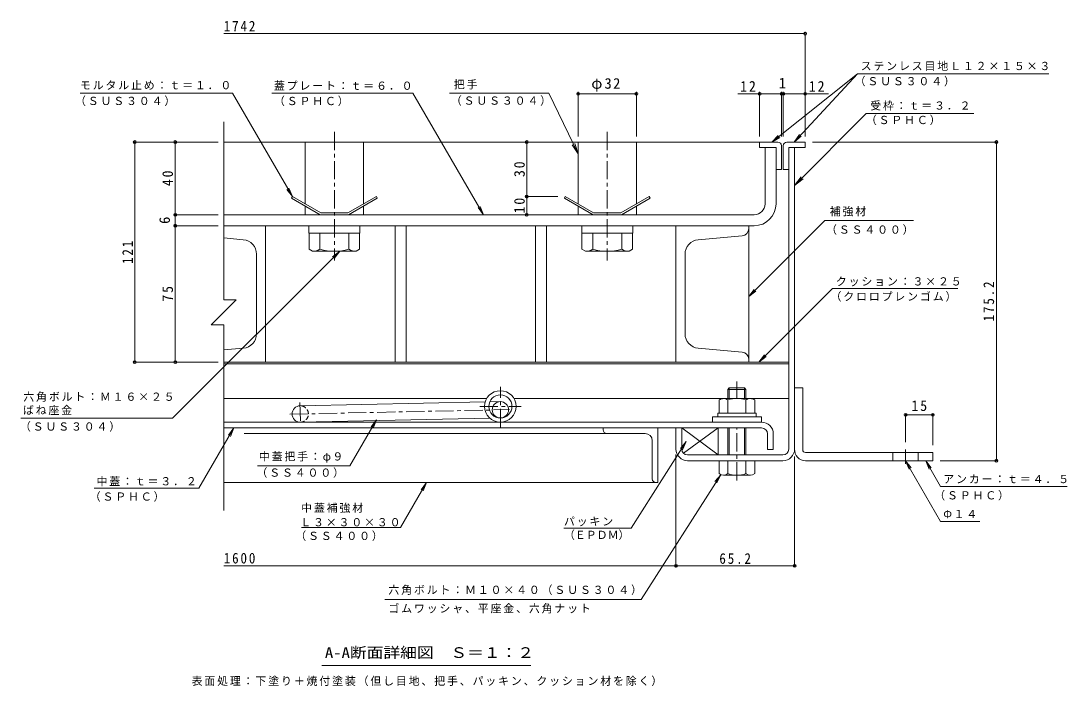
# Model space of a CAD drawing. Units: millimetres on the paper, enlarged 10 times, with parts at other scales. Extents: x -2636 to 2766, y -1962 to 1857.
# Drawn here: x -109 to 2766, y 29 to 1857 of the extents above; entities that cross this region are included whole.
import ezdxf
from ezdxf.enums import TextEntityAlignment as Align

# ---------------------------------------------------------------- set-up
doc = ezdxf.new("R2010")
doc.units = ezdxf.units.MM
doc.header["$LTSCALE"] = 10
doc.header["$PDMODE"] = 32
doc.header["$PDSIZE"] = 8
doc.linetypes.add('CHAIN1', pattern=[8, 5, -1, 1, -1])
doc.linetypes.add('DASHED1', pattern=[1.8, 1.2, -0.6])
for name, color, linetype, lineweight in [('D-1', 2, 'Continuous', 9), ('D-2', 3, 'Continuous', 9), ('D-3', 4, 'Continuous', 9), ('D-5', 7, 'Continuous', 9), ('D-6', 6, 'Continuous', 9), ('D-7', 5, 'Continuous', 5), ('D-8', 5, 'Continuous', 5), ('D-9', 134, 'Continuous', 5), ('D-A', 3, 'Continuous', 9), ('D-B', 6, 'Continuous', 9), ('D-C', 2, 'Continuous', 5), ('D-D', 4, 'Continuous', 9), ('D-E', 3, 'Continuous', 9), ('D-F', 7, 'Continuous', 9)]:
    doc.layers.add(name, color=color, linetype=linetype, lineweight=lineweight)
doc.styles.add('ＭＳ ゴシック', font='')
doc.styles.get('ＭＳ ゴシック').set_extended_font_data('MS Gothic')

msp = doc.modelspace()

# ---------------------------------------------------------------- linework, layer by layer
at = {"layer": 'D-1'}
for p, q in [((2001.33, 680.24), (2001.33, 1509.24)), ((2017.33, 1509.24), (2001.33, 1509.24)), ((2017.33, 680.24), (2017.33, 1509.24)), ((1707.33, 680.24), (1707.33, 738.24)), ((1985.33, 664.24), (1723.33, 664.24)), ((1723.33, 648.24), (1833.84, 648.24)), ((1985.33, 648.24), (1883.84, 648.24))]:
    msp.add_line(p, q, dxfattribs=at)
msp.add_lwpolyline([(1691.33, 680.24), (1691.33, 738.24), (1707.33, 738.24)], dxfattribs=at)
for centre, radius, start, end in [((1723.33, 680.24), 32, 180, 270), ((1723.33, 680.24), 16, 180, 270), ((1985.33, 680.24), 16, 270, 0), ((1985.33, 680.24), 32, 270, 0)]:
    msp.add_arc(centre, radius, start, end, dxfattribs=at)
at = {"layer": 'D-2'}
for p, q in [((1936.34, 1509.24), (1966.34, 1509.24)), ((1936.34, 1509.24), (1936.34, 1354.24)), ((1966.34, 1354.24), (1966.34, 1509.24)), ((448.62, 1324.24), (1906.34, 1324.24)), ((448.62, 1294.24), (1906.34, 1294.24))]:
    msp.add_line(p, q, dxfattribs=at)
at = {"layer": 'D-2', "linetype": 'CHAIN1'}
for p, q in [((1208.83, 740.75), (1208.83, 851.73)), ((1152.09, 797.49), (1265.58, 797.49))]:
    msp.add_line(p, q, dxfattribs=at)
at = {"layer": 'D-2'}
for radius in [43.25, 31.75]:
    msp.add_circle((1208.83, 797.49), radius, dxfattribs=at)
for radius in [30, 60]:
    msp.add_arc((1906.34, 1354.24), radius, 270, 0, dxfattribs=at)
at = {"layer": 'D-3'}
for p, q in [((1921.34, 1524.24), (448.62, 1524.24)), ((1921.34, 1524.24), (1921.34, 1509.24)), ((1971.34, 1524.24), (1921.34, 1524.24)), ((1996.34, 1524.24), (2046.34, 1524.24)), ((2046.34, 1524.24), (2046.34, 1509.24)), ((1921.34, 1509.24), (1966.34, 1509.24)), ((1966.34, 1509.24), (1966.34, 1449.24)), ((1981.34, 1514.24), (1981.34, 1449.24)), ((1986.34, 1514.24), (1986.34, 1449.24)), ((2001.33, 1449.24), (2001.33, 1509.24)), ((2046.34, 1509.24), (2001.34, 1509.24)), ((1966.34, 1449.24), (1981.34, 1449.24)), ((2001.33, 1449.24), (1986.34, 1449.24)), ((637.14, 1374.24), (634.64, 1369.91)), ((634.64, 1369.91), (713.74, 1324.24)), ((637.14, 1374.24), (715.08, 1329.24)), ((868.03, 1374.24), (790.08, 1329.24)), ((870.53, 1369.91), (791.42, 1324.24)), ((868.03, 1374.24), (870.53, 1369.91)), ((1387.14, 1374.24), (1384.64, 1369.91)), ((1384.64, 1369.91), (1463.74, 1324.24)), ((1387.14, 1374.24), (1465.08, 1329.24)), ((1618.03, 1374.24), (1540.08, 1329.24)), ((1620.53, 1369.91), (1541.42, 1324.24)), ((1618.03, 1374.24), (1620.53, 1369.91)), ((713.74, 1324.24), (791.42, 1324.24)), ((790.08, 1329.24), (715.08, 1329.24)), ((1463.74, 1324.24), (1541.42, 1324.24)), ((1540.08, 1329.24), (1465.08, 1329.24))]:
    msp.add_line(p, q, dxfattribs=at)
for centre, start, end in [((1971.34, 1514.24), 0, 90), ((1996.34, 1514.24), 90, 180)]:
    msp.add_arc(centre, 10, start, end, dxfattribs=at)
at = {"layer": 'D-5'}
for p, q in [((2189.88, 1711.64), (1955.24, 1524.24)), ((2189.88, 1711.64), (2016.37, 1524.24)), ((2189.88, 1711.64), (2715.72, 1711.64)), ((53.81, 1658.99), (472.74, 1658.99)), ((472.74, 1658.99), (637.14, 1374.24)), ((581.23, 1658.99), (968.41, 1658.99)), ((1162.71, 1324.24), (968.41, 1658.99)), ((1342.17, 1658.99), (1068.92, 1658.99)), ((1342.17, 1658.99), (1422.58, 1491.9)), ((2213.73, 1602.28), (2017.33, 1405.21)), ((2213.73, 1602.28), (2510.07, 1602.28)), ((1955.25, 1524.24), (1972.58, 1542.26)), ((1955.25, 1524.24), (1976.65, 1537.16)), ((2016.37, 1524.24), (2030.81, 1544.64)), ((2016.37, 1524.24), (2035.6, 1540.21)), ((1422.58, 1491.9), (1406.16, 1517.01)), ((1422.58, 1491.9), (1413.21, 1520.4)), ((2017.33, 1405.21), (2035.56, 1429.04)), ((2017.33, 1405.21), (2041.1, 1423.51)), ((637.14, 1374.24), (621.92, 1394.08)), ((637.14, 1374.24), (627.58, 1397.34)), ((1162.71, 1324.24), (1147.44, 1344.04)), ((1162.71, 1324.24), (1153.09, 1347.32)), ((2343.83, 1308.46), (2100.28, 1308.46)), ((767.47, 1224.24), (747.64, 1209.02)), ((2121.38, 1121.33), (2465.91, 1121.33)), ((1891.34, 1099.52), (1911.17, 1114.74)), ((1919.29, 919.24), (1939.12, 934.46)), ((308.25, 765.02), (-108.73, 765.02)), ((868.85, 760.89), (853.58, 741.09)), ((868.85, 760.89), (859.23, 737.81)), ((380.27, 572.41), (476.52, 738.24)), ((476.52, 738.24), (461.26, 718.44)), ((476.52, 738.24), (466.9, 715.16)), ((1568.09, 463.12), (1719.82, 701.22)), ((1719.82, 701.22), (1703.75, 682.07)), ((1719.82, 701.22), (1709.25, 678.56)), ((2322.34, 648.24), (2331.9, 625.14)), ((2322.34, 648.24), (2337.55, 628.4)), ((2322.34, 648.24), (2418.75, 481.25)), ((2377.63, 648.24), (2418.75, 577.03)), ((2377.63, 648.24), (2387.2, 625.14)), ((2377.63, 648.24), (2392.85, 628.4)), ((1595.87, 267.11), (1814.29, 609.86)), ((1814.29, 609.86), (1798.22, 590.71)), ((1814.29, 609.86), (1803.72, 587.21)), ((934.13, 464.29), (1006.07, 588.24)), ((1006.07, 588.24), (990.81, 568.44)), ((1006.07, 588.24), (996.45, 565.16)), ((2418.75, 577.03), (2766.19, 577.03)), ((92.55, 572.41), (380.27, 572.41)), ((662.63, 464.29), (934.13, 464.29)), ((1383.53, 463.12), (1568.09, 463.12)), ((2418.75, 481.25), (2526.8, 481.25)), ((891, 267.11), (1595.87, 267.11)), ((1292.85, 84.9), (717.85, 84.9))]:
    msp.add_line(p, q, dxfattribs=at)
for points in [[(2100.28, 1308.46), (1891.34, 1099.52), (1906.55, 1119.35)], [(308.25, 765.02), (767.47, 1224.24), (752.25, 1204.41)], [(2121.38, 1121.33), (1919.29, 919.24), (1934.51, 939.08)], [(541.45, 633.97), (795.18, 633.97), (868.85, 760.89)]]:
    msp.add_lwpolyline(points, dxfattribs=at)
at = {"layer": 'D-6'}
for p, q in [((2001.33, 1418.23), (2001.33, 1403.23)), ((448.62, 919.24), (2001.33, 919.24)), ((448.62, 914.24), (2001.33, 914.24)), ((1171.45, 819.24), (448.62, 819.24)), ((658.36, 799.23), (1167.4, 809.88)), ((1179.71, 810.13), (1208.36, 810.73)), ((1246.22, 819.24), (1816.34, 819.24)), ((1901.33, 819.24), (2001.33, 819.24)), ((659.31, 754.24), (1180.14, 765.13)), ((1208.83, 765.73), (1209.31, 765.74)), ((1707.33, 738.24), (1707.33, 680.24)), ((1711.85, 669.09), (1807.33, 738.24))]:
    msp.add_line(p, q, dxfattribs=at)
at = {"layer": 'D-6', "linetype": 'CHAIN1'}
for p, q in [((658.18, 808.24), (659.43, 748.36)), ((630.32, 776.14), (1234.12, 788.77))]:
    msp.add_line(p, q, dxfattribs=at)
at = {"layer": 'D-6'}
msp.add_lwpolyline([(1723.33, 664.24), (1807.33, 664.24), (1807.33, 738.24), (1707.33, 738.24), (1807.33, 664.24)], dxfattribs=at)
msp.add_circle((1208.83, 788.24), 22.5, dxfattribs=at)
msp.add_arc((658.84, 776.74), 22.5, 90, 270, dxfattribs=at)
at = {"layer": 'D-6', "linetype": 'DASHED1'}
msp.add_arc((658.84, 776.74), 22.5, 270, 90, dxfattribs=at)
at = {"layer": 'D-7', "linetype": 'CHAIN1'}
for p, q in [((1858.83, 819.24), (1858.83, 865.9)), ((1858.83, 593.85), (1858.83, 738.24))]:
    msp.add_line(p, q, dxfattribs=at)
at = {"layer": 'D-7'}
for p, q in [((1837.9, 848.24), (1833.84, 844.18)), ((1883.84, 844.18), (1833.84, 844.18)), ((1833.84, 819.24), (1833.84, 844.18)), ((1879.78, 848.24), (1837.9, 848.24)), ((1837.9, 819.24), (1837.9, 848.24)), ((1879.78, 848.24), (1883.84, 844.18)), ((1879.78, 819.24), (1879.78, 848.24)), ((1883.84, 844.18), (1883.84, 820.74)), ((1883.84, 844.18), (1883.84, 819.24)), ((1833.84, 738.24), (1833.84, 664.24)), ((1837.9, 664.24), (1837.9, 738.24)), ((1879.78, 664.24), (1879.78, 738.24)), ((1883.84, 738.24), (1883.84, 664.24)), ((1907.84, 648.24), (1809.84, 648.24)), ((1809.84, 612.71), (1809.84, 648.24)), ((1833.84, 648.24), (1833.84, 612.71)), ((1883.84, 648.24), (1883.84, 612.71)), ((1907.84, 612.71), (1907.84, 648.24)), ((1895.84, 608.24), (1821.84, 608.24))]:
    msp.add_line(p, q, dxfattribs=at)
at = {"layer": 'D-7', "color": 2, "lineweight": 9}
for p, q in [((1809.76, 815.44), (1816.34, 819.24)), ((1809.76, 815.44), (1809.76, 779.24)), ((1901.33, 819.24), (1816.34, 819.24)), ((1834.3, 815.44), (1834.3, 779.24)), ((1883.37, 815.44), (1883.37, 779.24))]:
    msp.add_line(p, q, dxfattribs=at)
at = {"layer": 'D-7', "color": 6, "lineweight": 9}
for p, q in [((1806.34, 779.24), (1806.34, 769.24)), ((1806.34, 769.24), (1911.33, 769.24))]:
    msp.add_line(p, q, dxfattribs=at)
at = {"layer": 'D-7', "color": 134}
for p, q in [((1791.34, 769.24), (1791.34, 754.24)), ((1791.34, 769.24), (1926.33, 769.24)), ((1791.34, 754.24), (1926.33, 754.24)), ((1926.33, 769.24), (1926.33, 754.24))]:
    msp.add_line(p, q, dxfattribs=at)
at = {"layer": 'D-7', "color": 2, "lineweight": 9}
msp.add_lwpolyline([(1901.33, 819.24), (1907.91, 815.44), (1907.91, 779.24), (1809.76, 779.24)], dxfattribs=at)
at = {"layer": 'D-7', "color": 6, "lineweight": 9}
msp.add_lwpolyline([(1806.34, 779.24), (1911.33, 779.24), (1911.33, 769.24)], dxfattribs=at)
at = {"layer": 'D-7', "color": 2, "lineweight": 9}
for centre, radius, start, end in [((1824.24, 790.36), 28.97, 94.38438, 120), ((1821.26, 795.04), 24.21, 57.42749, 88.18784), ((1858.83, 738.03), 81.2, 72.41188, 107.5881), ((1896.41, 795.04), 24.21, 91.81215, 122.57249), ((1893.43, 790.36), 28.97, 59.99998, 85.6156)]:
    msp.add_arc(centre, radius, start, end, dxfattribs=at)
at = {"layer": 'D-7'}
for centre, radius, start, end in [((1821.84, 626.57), 18.33, 229.1022, 310.89809), ((1858.83, 680.32), 72.08, 249.70546, 290.29454), ((1895.84, 626.57), 18.33, 229.10191, 310.8978)]:
    msp.add_arc(centre, radius, start, end, dxfattribs=at)
at = {"layer": 'D-8'}
for p, q in [((448.62, 1294.24), (1891.34, 1294.24)), ((1891.34, 1294.24), (1891.34, 919.24)), ((1891.34, 919.24), (448.62, 919.24))]:
    msp.add_line(p, q, dxfattribs=at)
at = {"layer": 'D-9'}
for p, q in [((563.83, 1294.24), (448.62, 1294.24)), ((563.83, 919.24), (563.83, 1294.24)), ((1691.34, 1294.24), (1891.34, 1294.24)), ((1691.34, 919.24), (1691.34, 1294.24)), ((1891.34, 1286.32), (1891.34, 1294.24)), ((683.08, 1274.24), (683.08, 1229.87)), ((712.59, 1229.73), (712.59, 1274.24)), ((792.59, 1229.73), (792.59, 1274.24)), ((822.09, 1274.24), (822.09, 1229.73)), ((1433.08, 1274.24), (1433.08, 1229.87)), ((1462.59, 1229.73), (1462.59, 1274.24)), ((1542.59, 1229.73), (1542.59, 1274.24)), ((1572.09, 1274.24), (1572.09, 1229.73)), ((1873.08, 1266.39), (1752.85, 1255.88)), ((448.62, 1260.57), (502.32, 1255.88)), ((538.84, 1216.03), (538.84, 997.46)), ((692.63, 1224.36), (683.08, 1229.87)), ((812.59, 1224.24), (692.83, 1224.24)), ((812.59, 1224.24), (822.09, 1229.73)), ((1442.63, 1224.36), (1433.08, 1229.87)), ((1562.59, 1224.24), (1442.83, 1224.24)), ((1562.59, 1224.24), (1572.09, 1229.73)), ((1716.33, 1216.03), (1716.33, 997.46)), ((448.62, 952.91), (502.32, 957.61)), ((1873.08, 947.09), (1752.85, 957.61)), ((1891.34, 927.17), (1891.34, 919.24)), ((563.83, 919.24), (448.62, 919.24)), ((1691.34, 919.24), (1891.34, 919.24))]:
    msp.add_line(p, q, dxfattribs=at)
for centre, radius, start, end in [((1871.34, 1286.32), 20, 274.99944, 0), ((498.84, 1216.03), 40, 0, 85.00056), ((1756.33, 1216.03), 40, 94.99944, 180), ((693.87, 1258.75), 34.53, 267.86055, 302.81094), ((752.58, 1372.84), 148.6, 254.38446, 285.61554), ((811.3, 1258.75), 34.53, 237.18906, 272.13945), ((1443.87, 1258.75), 34.53, 267.86055, 302.81094), ((1502.58, 1372.84), 148.6, 254.38446, 285.61554), ((1561.3, 1258.75), 34.53, 237.18906, 272.13945), ((498.84, 997.46), 40, 275.00003, 0), ((1756.33, 997.46), 40, 180, 264.99997), ((1871.34, 927.17), 20, 0, 84.99997)]:
    msp.add_arc(centre, radius, start, end, dxfattribs=at)
at = {"layer": 'D-A'}
for p, q in [((1926.83, 754.24), (448.62, 754.24)), ((448.62, 738.24), (1926.83, 738.24)), ((1942.83, 722.24), (1942.83, 679.24)), ((1958.83, 722.24), (1958.83, 679.24)), ((1942.83, 679.24), (1958.83, 679.24))]:
    msp.add_line(p, q, dxfattribs=at)
for radius in [32, 16]:
    msp.add_arc((1926.83, 722.24), radius, 0, 90, dxfattribs=at)
at = {"layer": 'D-B'}
for p, q in [((1491.33, 738.24), (505.14, 738.24)), ((1501.33, 723.24), (505.14, 723.24)), ((1491.33, 738.24), (1641.33, 738.24)), ((1491.33, 733.24), (1491.33, 738.24)), ((1501.33, 723.24), (1606.33, 723.24)), ((1641.33, 738.24), (1641.33, 588.24)), ((1626.33, 598.24), (1626.33, 703.24)), ((1636.33, 588.24), (448.62, 588.24)), ((1636.33, 588.24), (1641.33, 588.24))]:
    msp.add_line(p, q, dxfattribs=at)
for centre, radius, start, end in [((1501.33, 733.24), 10, 180, 270), ((1606.33, 703.24), 20, 0, 90), ((1636.33, 598.24), 10, 180, 270)]:
    msp.add_arc(centre, radius, start, end, dxfattribs=at)
at = {"layer": 'D-C', "lineweight": 9}
for p, q in [((672.58, 1524.24), (832.59, 1524.24)), ((672.58, 1353.78), (672.58, 1524.24)), ((832.59, 1353.78), (832.59, 1524.24)), ((1422.58, 1524.24), (1582.59, 1524.24)), ((1422.58, 1353.78), (1422.58, 1524.24)), ((1582.59, 1353.78), (1582.59, 1524.24)), ((672.58, 1324.24), (672.58, 1348.01)), ((832.59, 1324.24), (672.58, 1324.24)), ((832.59, 1324.24), (832.59, 1348.01)), ((1422.58, 1324.24), (1422.58, 1348.01)), ((1582.59, 1324.24), (1422.58, 1324.24)), ((1582.59, 1324.24), (1582.59, 1348.01))]:
    msp.add_line(p, q, dxfattribs=at)
at = {"layer": 'D-C', "linetype": 'CHAIN1', "lineweight": 9}
for p, q in [((752.59, 1551.92), (752.59, 1198.61)), ((1502.59, 1551.92), (1502.59, 1198.61))]:
    msp.add_line(p, q, dxfattribs=at)
at = {"layer": 'D-C', "color": 134}
for p, q in [((682.58, 1294.24), (822.58, 1294.24)), ((822.58, 1294.24), (822.58, 1274.24)), ((1432.58, 1294.24), (1572.58, 1294.24)), ((1572.58, 1294.24), (1572.58, 1274.24))]:
    msp.add_line(p, q, dxfattribs=at)
for points in [[(682.58, 1294.24), (682.58, 1274.24), (822.58, 1274.24)], [(1432.58, 1294.24), (1432.58, 1274.24), (1572.58, 1274.24)]]:
    msp.add_lwpolyline(points, dxfattribs=at)
at = {"layer": 'D-D'}
for p, q in [((919.67, 1294.24), (448.62, 1294.24)), ((919.67, 919.24), (919.67, 1294.24)), ((1305.5, 1294.24), (949.67, 1294.24)), ((1305.5, 919.24), (1305.5, 1294.24)), ((1691.34, 919.24), (1691.34, 1294.24)), ((448.62, 919.24), (919.67, 919.24)), ((1335.5, 919.24), (1691.34, 919.24))]:
    msp.add_line(p, q, dxfattribs=at)
for points in [[(949.67, 1294.24), (949.67, 919.24), (1305.5, 919.24)], [(1691.34, 1294.24), (1335.5, 1294.24), (1335.5, 919.24)]]:
    msp.add_lwpolyline(points, dxfattribs=at)
at = {"layer": 'D-E'}
for p, q in [((2017.33, 848.24), (2017.33, 680.24)), ((2017.33, 848.24), (2039.83, 848.24)), ((2039.84, 678.24), (2039.83, 848.24)), ((2047.34, 670.74), (2397.34, 670.74)), ((2287.34, 648.24), (2287.34, 670.74)), ((2357.34, 648.24), (2357.34, 670.74)), ((2397.34, 670.74), (2397.34, 648.24)), ((2397.34, 648.24), (2047.34, 648.24))]:
    msp.add_line(p, q, dxfattribs=at)
at = {"layer": 'D-E', "linetype": 'CHAIN1'}
msp.add_line((2322.34, 639.5), (2322.34, 678.95), dxfattribs=at)
at = {"layer": 'D-E', "color": 2}
for points in [[(949.67, 919.24), (919.67, 919.24), (919.67, 1294.24), (949.67, 1294.24)], [(1335.5, 919.24), (1305.5, 919.24), (1305.5, 1294.24), (1335.5, 1294.24)]]:
    msp.add_lwpolyline(points, close=True, dxfattribs=at)
at = {"layer": 'D-E'}
for radius, start in [(30, 176.17647), (7.5, 180.00027)]:
    msp.add_arc((2047.34, 678.24), radius, start, 270, dxfattribs=at)
at = {"layer": 'D-F'}
for p, q in [((2046.34, 1822.22), (448.62, 1822.22)), ((2046.34, 1539.24), (2046.34, 1827.22)), ((1422.59, 1539.24), (1422.59, 1661.86)), ((1422.59, 1656.86), (1582.59, 1656.86)), ((1582.59, 1539.24), (1582.59, 1661.86)), ((1861.77, 1656.86), (1981.33, 1656.86)), ((1921.33, 1539.24), (1921.33, 1661.86)), ((1981.33, 1539.24), (1981.33, 1661.86)), ((1981.33, 1656.86), (1986.34, 1656.86)), ((1986.34, 1539.24), (1986.34, 1661.86)), ((1986.34, 1656.86), (2110.69, 1656.86)), ((448.62, 1580), (448.62, 1090.65)), ((433.62, 1524.24), (201.07, 1524.24)), ((204.07, 919.24), (204.07, 1524.24)), ((315.5, 1324.24), (315.5, 1524.24)), ((1281.26, 1374.24), (1281.26, 1524.24)), ((2574.96, 1524.24), (2066.34, 1524.24)), ((2571.96, 648.24), (2571.96, 1524.24)), ((1278.26, 1374.24), (1367.14, 1374.24)), ((1281.26, 1324.24), (1281.26, 1374.24)), ((433.62, 1324.24), (310.5, 1324.24)), ((315.5, 1294.24), (315.5, 1324.24)), ((433.62, 1294.24), (310.5, 1294.24)), ((315.5, 919.24), (315.5, 1294.24)), ((483.02, 1090.65), (414.21, 1021.83)), ((448.62, 1090.65), (483.02, 1090.65)), ((448.62, 1021.83), (414.21, 1021.83)), ((448.62, 1021.83), (448.62, 511.7)), ((201.07, 919.24), (433.62, 919.24)), ((2322.34, 777.49), (2322.34, 698.95)), ((2397.34, 777.49), (2397.34, 690.74)), ((2322.34, 774.49), (2397.34, 774.49)), ((1691.33, 665.24), (1691.33, 354.34)), ((2017.33, 356.34), (2017.33, 660.24)), ((2574.96, 648.24), (2417.34, 648.24)), ((1691.33, 359.34), (448.62, 359.34)), ((1691.33, 359.34), (2017.33, 359.34))]:
    msp.add_line(p, q, dxfattribs=at)
for p in [(2046.34, 1822.22), (1422.59, 1656.86), (1582.59, 1656.86), (1921.33, 1656.86), (1981.33, 1656.86), (1986.34, 1656.86), (2046.34, 1656.86), (204.07, 1524.24), (315.5, 1524.24), (1281.26, 1524.24), (2571.96, 1524.24), (1281.26, 1374.24), (315.5, 1324.24), (1281.26, 1324.24), (315.5, 1294.24), (204.07, 919.24), (315.5, 919.24), (2322.34, 774.49), (2397.34, 774.49), (2571.96, 648.24), (1691.33, 359.34), (2017.33, 359.34)]:
    msp.add_point(p, dxfattribs=at)

# ---------------------------------------------------------------- texts
at = {"layer": 'D-5', "style": 'ＭＳ ゴシック'}
msp.add_text('（ＥＰＤＭ）', height=21.99, dxfattribs=at).set_placement((1383.53, 426.55), align=Align.BOTTOM_LEFT)
at = {"layer": 'D-5', "color": 2, "style": 'ＭＳ ゴシック', "width": 1.15}
msp.add_text('A-A断面詳細図\u3000Ｓ＝１：２', height=29.33, dxfattribs=at).set_placement((726.6, 97.4), align=Align.BOTTOM_LEFT)
at = {"layer": 'D-5', "char_height": 21.99, "attachment_point": 7, "style": 'ＭＳ ゴシック'}
for s, insert in [('\\T1.17;ステンレス目地Ｌ１２×１５×３', (2199.08, 1719.81)), ('\\T1.17;把手', (1081.01, 1668.83)), ('\\T1.17;（ＳＵＳ３０４）', (2182.24, 1677.37)), ('\\T1.17;モルタル止め：ｔ＝１．０', (53.41, 1668)), ('\\T1.17;蓋プレート：ｔ＝６．０', (586.56, 1666.54)), ('\\T1.17;（ＳＵＳ３０４）', (39.85, 1623.09)), ('\\T1.17;（ＳＰＨＣ）', (586.56, 1622.87)), ('\\T1.17;（ＳＵＳ３０４）', (1072.6, 1623.93)), ('\\T1.17;受枠：ｔ＝３．２', (2225.23, 1610.84)), ('\\T1.17;（ＳＰＨＣ）', (2213.07, 1570.69)), ('\\T1.17;補強材', (2114.03, 1319.94)), ('\\T1.17;（ＳＳ４００）', (2103.83, 1269.41)), ('\\T1.17;クッション：３×２５', (2130.93, 1127.66)), ('\\T1.17;（クロロプレンゴム）', (2116.11, 1085.56)), ('\\T1.17;六角ボルト：Ｍ１６×２５', (-102.21, 810.37)), ('\\T1.17;ばね座金', (-103.25, 773.65)), ('\\T1.17;（ＳＵＳ３０４）', (-111.51, 728.09)), ('\\T1.17;中蓋把手：φ９', (545.17, 642.86)), ('\\T1.17;中蓋：ｔ＝３．２', (98.98, 578.11)), ('\\T1.17;（ＳＳ４００）', (538.53, 601.32)), ('\\T1.17;アンカー：ｔ＝４．５', (2426.05, 585.55)), ('\\T1.17;（ＳＰＨＣ）', (80.31, 535.55)), ('\\T1.17;（ＳＰＨＣ）', (2401.07, 538.95)), ('\\T1.17;中蓋補強材', (661.34, 504.79)), ('\\T1.17;Ｌ３×３０×３０', (658.99, 467.6)), ('\\T1.17;パッキン', (1383.53, 467.94)), ('\\T1.17;Φ１４', (2426.05, 489.77)), ('\\T1.17;（ＳＳ４００）', (645.15, 427.46)), ('\\T1.17;六角ボルト：Ｍ１０×４０（ＳＵＳ３０４）', (901.15, 279.13)), ('\\T1.17;ゴムワッシャ、平座金、六角ナット', (901.15, 228.3)), ('\\T1.17;表面処理：下塗り＋焼付塗装（但し目地、把手、パッキン、クッション材を除く）', (360.35, 28.77))]:
    msp.add_mtext(s, dxfattribs=dict(at, insert=insert))
at = {"layer": 'D-F', "color": 2, "style": 'ＭＳ ゴシック'}
msp.add_text('1', height=29.33, dxfattribs=at).set_placement((1973.84, 1662.86), align=Align.BOTTOM_LEFT)
msp.add_text('6', height=29.33, rotation=90, dxfattribs=at).set_placement((309.5, 1299.24), align=Align.BOTTOM_LEFT)
at = {"layer": 'D-F', "color": 2, "char_height": 29.33, "attachment_point": 7, "style": 'ＭＳ ゴシック'}
for s, insert in [('\\T1.28;\\W0.9;1742', (448.62, 1828.22)), ('\\T1.19;φ32', (1458.84, 1662.86)), ('\\T1.27;\\W0.95;12', (1867.87, 1662.86)), ('\\T1.27;\\W0.95;12', (2056.61, 1662.86)), ('\\T1.27;\\W0.95;15', (2338.59, 784.49)), ('\\T1.28;\\W0.9;1600', (448.62, 365.34)), ('\\T1.28;\\W0.9;65.2', (1810.58, 364.34))]:
    msp.add_mtext(s, dxfattribs=dict(at, insert=insert))
at = {"layer": 'D-F', "color": 2, "char_height": 29.33, "attachment_point": 7, "rotation": 90, "style": 'ＭＳ ゴシック'}
for s, insert in [('\\T1.27;\\W0.95;30', (1276.26, 1427.99)), ('\\T1.27;\\W0.95;40', (309.5, 1402.99)), ('\\T1.27;\\W0.95;10', (1276.26, 1327.99)), ('\\T1.27;\\W0.9;121', (199.07, 1189.24)), ('\\T1.27;\\W0.95;75', (309.5, 1085.49)), ('\\T1.28;\\W0.9;175.2', (2565.96, 1031.24))]:
    msp.add_mtext(s, dxfattribs=dict(at, insert=insert))

doc.saveas('drawing.dxf')
